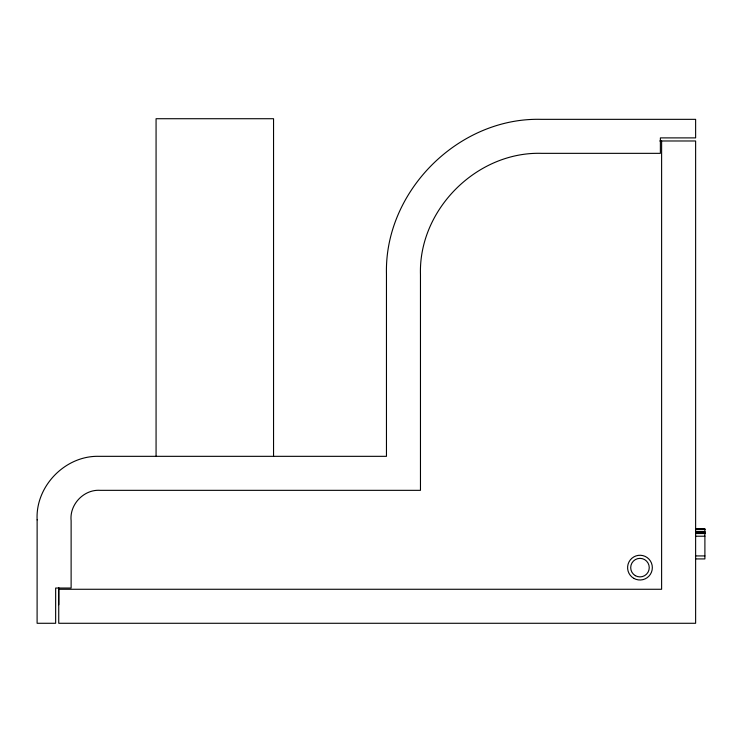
<?xml version="1.0" encoding="UTF-8"?>
<svg xmlns="http://www.w3.org/2000/svg" width="742" height="742" viewBox="0 0 742 742"><rect width="100%" height="100%" fill="white"/><g stroke="black" fill="none" stroke-linecap="round" stroke-linejoin="round"><path stroke-width="1.11" d="M58.748 604.73L58.748 587.553M659.786 140.98L695.625 140.98L695.625 623.28L58.739 623.28L58.739 589.269L661.614 589.269L661.614 140.98M695.625 528.916L704.9 528.916L704.9 558.921L695.625 558.921M695.625 529.055L704.9 529.055M695.625 529.426L704.9 529.426M695.625 531.43L704.9 531.43M695.625 532.153L704.9 532.153M695.625 532.673L704.9 532.673M695.625 533.322L704.9 533.322M695.625 533.535L704.9 533.535M695.625 536.216L704.9 536.216M695.625 555.925L704.9 555.925M273.548 456.534L273.548 118.72L156.07 118.72L156.07 456.534M37.128 519.864L37.1 623.28L55.65 623.28L55.659 588.035L71.121 588.035L71.13 520.754C69.321 504.477 83.92 489.136 100.291 490.341L420.464 490.341L420.464 274.586C418.451 209.671 476.791 151.331 541.706 153.344L660.38 153.344L660.38 137.891L695.625 137.891L695.625 119.341L541.039 119.341C458.435 117.245 384.365 191.315 386.461 273.919L386.461 456.33L98.936 456.33C65.25 455.449 35.319 486.214 37.128 519.864M633.789 578.343A12.364 12.364 0 0 0 652.339 567.63A12.364 12.364 0 0 0 633.789 556.917A12.364 12.364 0 0 0 633.789 578.343M635.337 575.662A9.275 9.275 0 0 0 649.25 567.63A9.275 9.275 0 0 0 635.337 559.598A9.275 9.275 0 0 0 635.337 575.662"/></g></svg>
